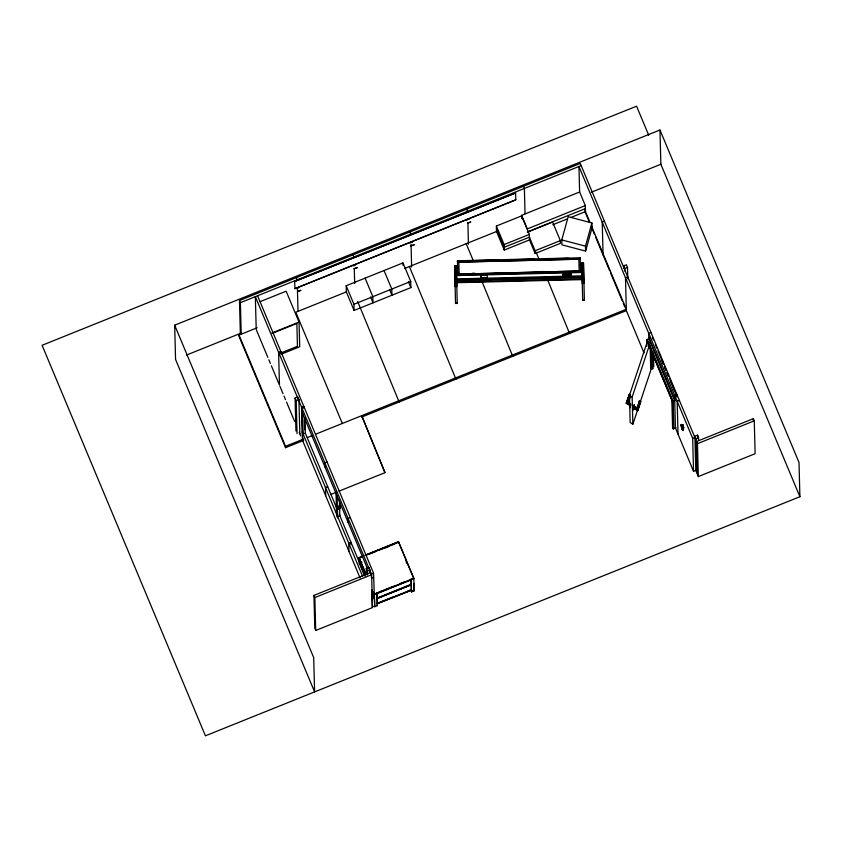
<?xml version="1.0" encoding="UTF-8"?>
<svg xmlns="http://www.w3.org/2000/svg" width="842" height="842" viewBox="0 0 842 842"><rect width="100%" height="100%" fill="white"/><g stroke="black" fill="none" stroke-linecap="round" stroke-linejoin="round"><path stroke-width="1.26" d="M633.658 409.759L634.026 405.118L633.268 407.391L633.658 409.759L634.373 405.349M633.784 407.812C633.584 405.118 637.089 407.296 637.426 409.138C639.288 414.938 628.742 401.571 637.12 408.359L639.562 400.666L640.825 401.529L637.857 410.433L637.541 409.707M630.248 405.412L630.248 407.717M633.847 408.665L634.258 407.307L634.121 408.191M633.973 408.644L633.784 407.981M561.782 239.917L568.192 216.699L591.894 222.951L592.021 227.877L585.611 251.105L561.919 244.854L561.782 239.917L585.485 246.169L585.611 251.105M585.485 246.169L591.894 222.951M633.9 407.949L633.321 409.549M630.363 405.833L626.259 403.234L629.248 394.309C631.784 394.361 628.627 403.855 626.29 403.192L629.427 394.54M626.532 403.234L629.553 394.424M629.89 394.614L627.174 402.792L626.29 403.192M627.564 401.887L629.511 396.056M630.069 394.73L627.174 402.792L630.669 405.023M627.637 402.886L630.363 394.951M627.827 402.792L630.132 396.372M632.142 397.077L629.448 395.372L630.163 422.526L632.858 424.221L632.142 397.077L649.645 344.483M633.752 406.686L633.573 407.107M634.079 406.802L633.91 407.317M637.215 408.812L639.478 400.676L640.152 401.234M639.804 400.771L637.215 408.58L634.121 406.623M639.973 400.866L637.31 408.844L633.542 406.412M640.141 400.971L637.426 409.138L633.994 406.981M640.32 401.076L637.531 409.444L633.931 407.17M632.858 424.221L650.761 370.417L650.119 345.852M640.625 401.308L637.794 410.212L633.784 407.686M633.563 408.317L634.037 408.78L633.51 408.265M683.262 424.821L682.725 425.494L683.251 426.01M682.967 424.936L682.851 425.778M299.268 287.511L296.794 288.585M355.766 264.788L353.282 265.861M487.129 275.345L480.856 275.502M562.951 274.503L571.171 273.987L564.235 274.018C562.435 276.586 573.002 277.102 571.16 273.839M571.192 274.871L562.961 274.924C563.666 276.292 563.677 273.208 562.951 274.503L562.53 274.966L571.192 275.029L563.403 275.292C564.193 273.387 560.783 275.26 563.393 274.85M563.382 274.218L562.951 274.566L571.171 274.05M627.974 402.718L627.406 402.718L630.69 404.781M468.91 219.352C470.531 217.773 464.384 220.509 467.015 220.172M412.022 242.285C414.738 240.433 407.696 243.149 410.443 242.917M563.382 274.418L571.171 274.208M174.673 325.191L313.708 657.634L314.603 691.903L175.568 359.46L174.673 325.191L659.97 129.994L799.005 462.447L799.9 496.717L205.427 735.813L42.1 345.283L636.573 106.187L648.719 135.225M240.349 333.4L239.486 300.51L580.264 163.443L694.882 437.493L692.671 438.377L693.534 471.278L695.745 470.394M241.222 334.306L240.391 302.667L581.169 165.6M294.637 281.491L515.641 192.955L294.637 281.491L294.942 288.648L515.82 199.817L515.514 192.65M260.104 301.668L286.133 291.195L299.057 322.097L299.699 346.767L281.954 353.903M346.178 285.743L402.971 262.904L410.728 281.438L410.885 287.606L354.093 310.456L346.336 291.921L346.178 285.743L353.924 304.288L354.093 310.456M521.693 218.615L521.577 215.341L579.633 191.987L585.316 205.585L585.474 211.616L570.96 217.446M496.38 226.024L521.619 215.878L529.376 234.413L529.513 239.896L504.274 250.053L496.517 231.508L496.38 226.024L504.126 244.569L504.274 250.053M186.545 355.05L241.412 332.979M591.368 192.218L660.865 164.264L659.97 129.994M303.688 440.387L285.564 447.681L239.044 336.453L239.012 335.084L257.136 327.791M346.557 291.827L295.805 312.245L342.326 423.463M404.56 268.493L497.611 231.066M585.316 205.585L527.26 228.929L521.577 215.341M271.84 333.043L299.057 322.097M272.882 333.106L296.858 323.465L297.458 346.283L280.67 353.04M527.334 231.95L585.39 208.595M527.345 232.224L552.584 222.067L560.34 240.612L560.414 243.349L535.165 253.505L529.355 239.602M353.924 304.288L410.728 281.438M552.815 224.751L567.329 218.909M504.126 244.569L529.376 234.413M529.439 237.149L504.2 247.306L496.443 228.771M604.43 221.214L602.219 222.109L603.082 255M535.165 253.505L535.102 250.758L560.34 240.612M295.942 431.041L295.079 398.034L297.826 396.929L298.931 399.592L299.836 433.862M623.712 268.419L623.648 265.883L626.395 264.777L627.5 267.43L627.806 278.86M297.058 433.693L296.195 400.697L298.931 399.592M624.827 271.082L624.764 268.535L627.5 267.43M304.078 406.991L301.868 407.875L302.731 440.776M627.69 276.829L625.48 277.723L626.343 310.614L644.035 352.935M304.93 417.769L305.33 433.188L303.12 434.072L302.583 413.517M285.564 447.681L285.522 446.313L303.657 439.019M307.277 437.566L312.15 435.598M315.739 434.156L626.311 309.246L591.421 225.824M361.692 417.064L626.343 310.614M327.043 461.963L324.833 462.858L324.938 466.963M650.95 332.443L648.74 333.337L648.887 338.81L674.726 400.613M646.856 346.23L646.688 339.694L650.098 338.326M327.685 486.634L325.475 487.529L325.696 495.749M330.611 494.528L336.653 492.107M339.073 491.128L384.994 472.657L361.692 415.674L384.994 472.657M650.719 348.062L651.234 367.449L651.897 369.059L653.16 368.543L652.729 351.903M339.568 505.537L340.368 508.484L338.158 509.378L337.358 506.421L339.568 505.537L339.431 500.327M337.874 507.663L340.084 506.768M337.884 508.21L340.094 507.326M338.147 508.831L340.357 507.937M350.293 517.577L348.093 518.462L348.199 522.577M676.084 427.768L673.242 428.904L672.526 401.487L675.368 400.35M679.378 400.413L677.168 401.308L678.031 434.198M683.336 429.883C681.862 428.873 681.567 424.031 681.104 424.789L681.704 426.61M681.22 424.989L681.788 424.926L681.346 425.284M681.883 425.336L683.283 428.978M682.052 425.536L681.42 425.726L682.294 428.641M683.336 429.63L681.831 425.673L682.409 425.442L683.441 427.915L682.388 428.399L682.42 429.652L683.125 429.357M681.988 426.041L682.557 425.81M681.988 426.178L682.567 425.947L682.42 426.715M681.767 426.778L682.936 430.515L683.283 427.673M683.262 428.62C684.062 434.135 679.978 422.737 681.599 424.6M359.376 563.635L359.06 557.614L362.649 556.173M365.039 555.215L398.54 541.743L413.864 578.517L374.385 594.399L375.974 593.284M361.86 557.099L359.06 557.751L365.66 573.791M365.239 555.278L398.54 541.743M366.428 555.078L395.919 543.216M682.715 427.904L683.283 427.536M359.229 558.151L360.986 557.446M370.122 553.773L376.016 551.405M378.384 550.457L394.898 543.816M396.077 543.343L398.708 542.28L406.118 559.993M682.957 428.01L682.999 429.473L683.472 429.125L681.599 424.842M385.468 547.879L389.004 546.458M682.641 428.378L683.325 428.652L682.746 429.02M682.557 429.588L683.209 428.262M682.641 428.546L683.325 428.589M682.683 430.02L683.441 430.315L682.862 430.42M361.997 562.172L359.366 563.224L364.302 575.044M359.366 563.361L361.123 562.656M366.491 574.749L366.323 568.403L369.07 567.298L370.248 572.486M694.892 436.24L696.008 438.903L696.902 473.172L695.797 470.51L694.892 436.24L697.639 435.146L698.818 440.334M367.533 574.865L367.438 571.055L370.185 569.95M696.008 438.903L698.755 437.798M256.178 328.285L255.347 296.658L371.638 574.718L372.501 607.619L315.708 630.469L314.803 628.3L313.94 595.399L370.733 572.56M696.566 441.513L753.358 418.663L754.264 420.832L755.127 453.722L698.323 476.572L697.418 474.404L696.566 441.513L697.46 443.671L698.323 476.572M257.557 295.763L373.553 573.192L371.343 574.076L371.459 578.191L373.669 577.307M315.708 630.469L314.845 597.567L371.638 574.718M697.46 443.671L754.264 420.832M373.553 573.192L374.711 606.735L377.342 605.672L376.848 592.936L393.372 586.295M400.445 583.443L403.981 582.022M407.802 591.021L411.338 589.589L411.064 579.18L413.696 578.117L406.286 560.677M374.711 606.735L374.385 594.263L413.854 578.38L414.18 590.852L411.549 591.915L411.338 589.863M411.233 579.854L377.027 593.61L376.848 592.936M371.996 598.757L374.206 597.862L373.195 595.452M376.984 598.146L411.454 584.148M377.153 598.409L411.359 584.643M377.121 603.356L392.456 597.188M411.496 589.853L377.132 603.63L411.506 590.263L411.328 589.453M411.506 589.989L377.29 603.756L377.121 603.219M374.416 606.093L372.206 606.977L371.754 589.758M411.391 591.516L413.138 590.81M571.181 274.587L562.961 274.755L571.181 274.387M457.469 260.778L580.18 257.778L580.538 271.45L457.816 274.45L457.469 260.778L457.501 262.115L580.212 259.104L580.18 257.778M465.352 260.862L458.837 261.22L465.363 261.062M475.793 260.599L499.264 260.031M509.705 259.768L534.481 259.168M544.911 258.915L568.392 258.336M483.624 260.61L499.274 260.231M518.83 259.746L534.481 259.368M552.741 258.915L568.392 258.536M582.075 275.829L456.627 278.902L456.648 279.649L582.085 276.586L581.99 272.492L456.553 275.566L457.248 303.425L455.543 303.467L454.585 265.788L456.29 265.746L456.532 275.018L581.98 271.945L581.738 262.672L583.443 262.63L583.98 283.396L582.275 283.438L581.738 262.672M455.932 267.367C458.501 266.367 457.901 269.008 455.943 267.935M457.638 267.503L454.669 267.524L454.68 268.072M580.348 264.43L583.517 264.367M457.638 267.588L455.943 267.672L457.648 267.767M580.359 264.599L582.064 264.577M580.359 264.693C584.506 265.219 580.117 262.978 580.37 264.946M580.359 264.904L582.054 264.472M454.648 268.461L456.353 268.419M581.801 265.346L583.506 265.304M456.501 273.682L459.111 273.618M472.183 273.292L474.793 273.229M541.438 271.598L544.048 271.534M576.717 270.735L581.938 270.608M459.174 274.145L579.159 271.008L459.174 274.145L458.858 262.157L578.854 259.22L579.159 271.208M480.782 275.06L487.181 274.913L480.782 275.06L480.856 277.902L487.265 278.123L487.181 274.913M456.69 280.807L582.127 277.734M478.919 280.818L490.675 280.523M514.199 279.944L525.955 279.66M548.174 279.112L559.93 278.828M456.722 282.144L582.159 279.07M456.732 282.691L582.18 279.618M584.39 300.31L582.675 299.805L584.39 300.31L583.443 262.63M683.504 427.399L684.146 427.768M487.171 278.081L480.971 278.218L481.035 275.629M648.266 342.136L650.056 343.262M627.964 402.581L629.911 403.823M627.627 402.655L630.721 404.602M630.605 405.223L626.932 402.876L647.361 341.568L671.863 400.15L672.579 427.304L673.242 428.904M633.363 406.991L637.636 409.738M626.711 402.96L630.542 405.402M633.826 407.539L637.731 410.001M626.522 403.044L630.479 405.57M633.563 408.086L634.142 408.475M634.026 405.118L634.089 407.181M660.865 164.264L799.9 496.717M623.648 265.883L624.764 268.535M652.371 337.41L653.381 339.842M655.402 344.683L656.928 348.314M657.939 350.746L663.517 364.07M664.527 366.491L666.043 370.133M667.064 372.553L668.58 376.185M669.59 378.605L676.179 394.361M662.044 360.808L663.549 364.397M664.548 366.786L666.043 370.375M667.043 372.764L668.548 376.353M670.548 381.131L672.042 384.72M673.042 387.11L674.547 390.699M675.547 393.088L677.042 396.677M692.671 438.377L578.959 166.495L579.622 191.797M648.845 337.442L674.695 399.234M647.319 339.442L673.158 401.234L673.874 428.652M646.688 339.694L672.526 401.487M681.767 426.999L681.536 426.389L682.304 428.988M681.125 426.178L682.936 430.504L682.862 428.146M653.087 364.828L653.75 366.438L653.455 354.798M584.843 210.111L589.905 222.204M584.885 211.479L589.432 222.362M591.452 227.193L594.484 234.455M595.494 236.865L609.661 270.724M610.671 273.134L622.301 300.941M623.312 303.362L624.827 306.993M693.534 471.278L675.442 428.02L674.579 395.13L676.789 394.235L676.852 396.771M523.471 186.282L524.377 188.45L525.04 213.752M515.82 199.817L294.942 288.648M536.133 252.295L538.669 258.347M546.753 277.681L569.55 333.464M529.281 236.855L535.102 250.758M466.678 209.132L467.573 211.289M466.194 243.706L473.278 260.631M480.856 278.765L512.746 356.303M409.875 231.971L410.78 234.139M409.401 266.556L455.954 379.153M408.465 281.817L410.885 287.606M384.036 270.514L391.793 289.059L391.951 295.226L389.53 289.427M365.102 278.134L372.859 296.668L373.017 302.836L370.596 297.047M353.082 254.821L353.987 256.978M357.661 301.489L399.15 401.992M296.279 277.66L297.184 279.828M411.064 579.18L411.549 591.915M414.18 590.852L413.843 583.601M411.191 584.243L411.37 584.79L377.153 598.546L376.984 598.009M411.201 584.664L376.995 598.42M301.678 411.349L367.575 568.908M295.079 398.034L296.195 400.697M366.323 568.403L367.438 571.055M339.6 506.631L340.368 508.484M359.06 557.614L365.986 574.17M373.395 591.894L374.385 594.263M338.158 509.378L337.389 507.526L337.621 516.567L339.831 515.683L339.631 507.926M305.33 433.188L337.295 509.61M339.315 514.441L365.102 576.107M373.364 596.704L374.353 599.062M302.215 431.914L362.649 576.402M336.621 515.472L337.663 517.946M256.21 329.548L267.84 357.355M268.851 359.776L270.366 363.407M271.377 365.817L279.47 385.162L278.607 352.261L280.818 351.377L280.881 353.914M279.976 386.373L283.007 393.624M284.017 396.045L285.533 399.676M286.543 402.087L294.637 421.432M299.184 432.314L300.699 435.945M360.071 577.959L302.436 440.134L301.573 407.244L303.783 406.349L303.836 408.412M239.486 300.51L240.391 302.667M239.012 335.084L285.522 446.313M313.94 595.399L314.845 597.567M683.02 428.22L683.272 428.925L682.767 428.704M681.452 426.978L682.42 429.652M753.358 418.663L753.422 421.2M697.639 435.146L697.713 437.682M682.578 428.325L682.588 429.62M652.192 355.303L652.361 361.776M651.434 351.135L651.897 369.059M634.479 404.507L634.3 404.928M628.669 403.602L628.5 404.118M565.108 274.039L565.14 275.429M467.878 222.677L468.436 244.191M456.29 265.746L456.827 286.512L455.122 286.554L454.585 265.788M457.248 303.425L455.533 302.92L455.543 303.467M411.043 244.254L411.643 267.03M402.971 262.904L403.034 265.367M406.286 560.404L406.349 563.066M377.016 593.336L377.342 605.672M354.282 268.366L354.682 283.554M351.009 544.606L350.946 542.248L348.735 543.143L348.946 551.363M337.084 496.012L337.358 506.421M336.053 493.538L336.589 514.094M304.404 419.642L304.667 429.767M297.415 288.68L298.015 311.456M582.117 276.755L582.685 300.352M580.506 270.114L580.538 271.45M457.785 273.113L457.816 274.45M297.668 291.5L300.773 290.343L297.668 291.5M354.156 268.777L357.261 267.619L354.156 268.777M410.991 245.917L414.096 244.759L410.991 245.917M467.563 223.172L470.657 222.014L467.563 223.172"/></g></svg>
